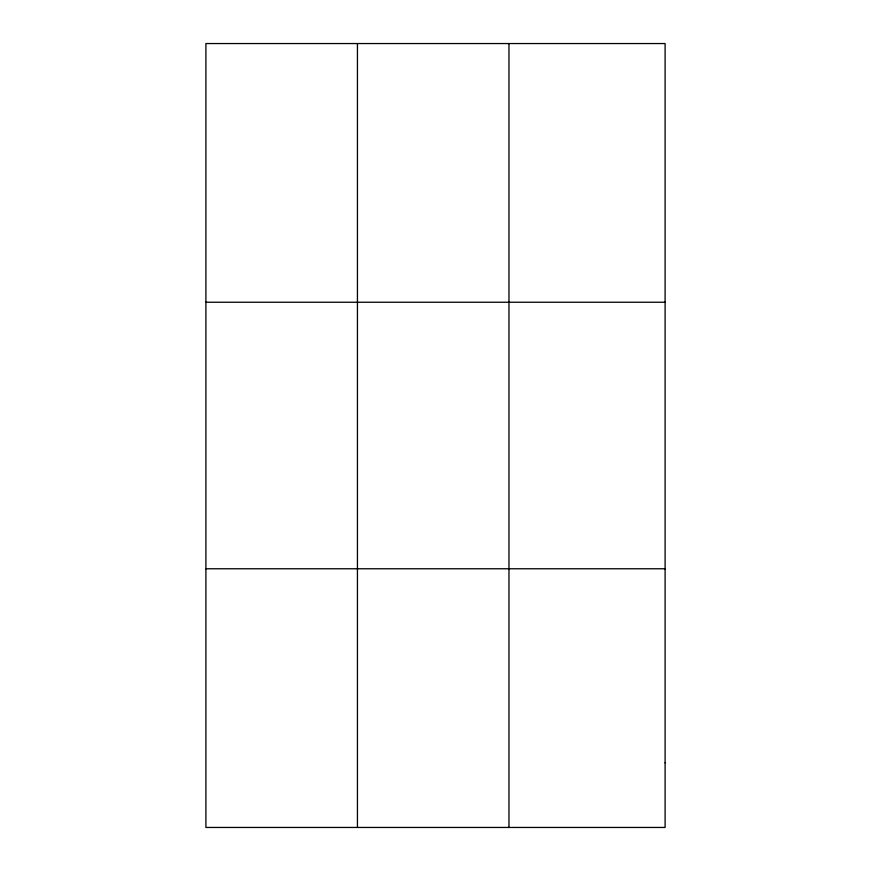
<?xml version="1.0" encoding="UTF-8"?>
<svg xmlns="http://www.w3.org/2000/svg" width="871" height="871" viewBox="0 0 871 871"><rect width="100%" height="100%" fill="white"/><g stroke="black" fill="none" stroke-linecap="round" stroke-linejoin="round"><path stroke-width="1.31" d="M357.437 43.55L357.437 827.45M508.969 43.55L508.969 827.45M205.904 302.237L665.096 302.237M205.904 568.763L665.096 568.763M665.096 762.778L665.096 827.45L205.904 827.45L205.904 43.55L665.096 43.55L665.096 762.778"/></g></svg>
